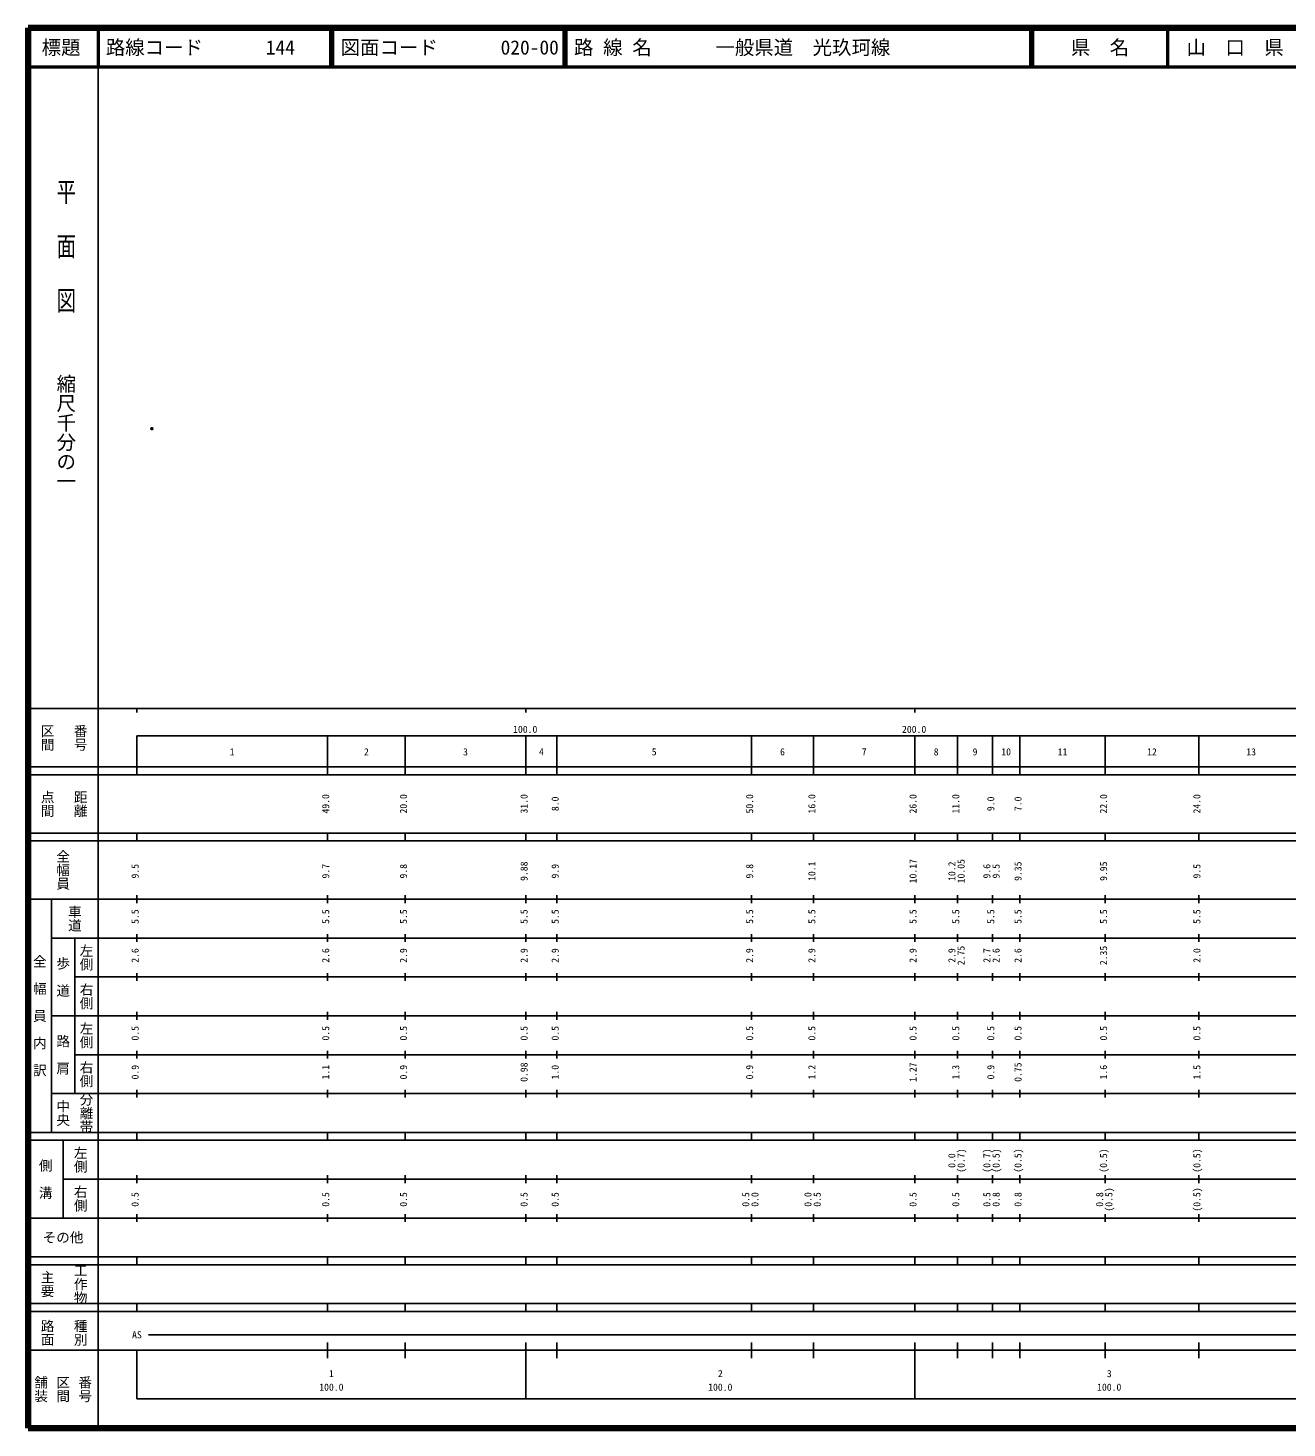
# Model space of a CAD drawing. Units: millimetres on the paper. Extents: x 40 to 680, y 20 to 380.
# Drawn here: x 40 to 363.7, y 20 to 380 of the extents above; entities that cross this region are included whole.
import ezdxf
from ezdxf.enums import TextEntityAlignment as Align

# ---------------------------------------------------------------- set-up
doc = ezdxf.new("R2010")
doc.units = ezdxf.units.MM
doc.header["$PDMODE"] = 32
doc.header["$PDSIZE"] = 0.5
doc.layers.add('M-OTRS', color=6, linetype='Continuous')
doc.layers.add('M-TTL-TXT', color=7, linetype='Continuous')
for name, color, linetype, lineweight in [('M-TTL', 2, 'Continuous', 140), ('M-TTL-BAND', 7, 'Continuous', 25), ('M-TTL-LINE', 7, 'Continuous', 50)]:
    doc.layers.add(name, color=color, linetype=linetype, lineweight=lineweight)
doc.styles.add('@ＭＳ ゴシック', font='')
doc.styles.add('ＭＳ ゴシック', font='')
doc.styles.get('@ＭＳ ゴシック').set_extended_font_data('@MS Gothic')
doc.styles.get('ＭＳ ゴシック').set_extended_font_data('MS Gothic')

msp = doc.modelspace()

# ---------------------------------------------------------------- linework, layer by layer
at = {"layer": 'M-OTRS'}
msp.add_point((71.873, 276.973), dxfattribs=at)
at = {"layer": 'M-TTL'}
for p, q in [((40, 380), (40, 20)), ((680, 380), (40, 380)), ((40, 20), (680, 20))]:
    msp.add_line(p, q, dxfattribs=at)
at = {"layer": 'M-TTL-BAND'}
for p, q in [((58, 370), (58, 20)), ((40, 205), (579, 205)), ((68, 205), (68, 204)), ((168, 205), (168, 204)), ((268, 205), (268, 204)), ((68, 198), (579, 198)), ((68, 198), (68, 188)), ((117, 188), (117, 198)), ((137, 188), (137, 198)), ((168, 188), (168, 198)), ((176, 188), (176, 198)), ((226, 188), (226, 198)), ((242, 188), (242, 198)), ((268, 188), (268, 198)), ((279, 188), (279, 198)), ((288, 188), (288, 198)), ((295, 188), (295, 198)), ((317, 188), (317, 198)), ((341, 188), (341, 198)), ((40, 190), (579, 190)), ((40, 188), (579, 188)), ((40, 173), (579, 173)), ((68, 171), (68, 173)), ((117, 171), (117, 173)), ((137, 171), (137, 173)), ((168, 171), (168, 173)), ((176, 171), (176, 173)), ((226, 171), (226, 173)), ((242, 171), (242, 173)), ((268, 171), (268, 173)), ((279, 171), (279, 173)), ((288, 171), (288, 173)), ((295, 171), (295, 173)), ((317, 171), (317, 173)), ((341, 171), (341, 173)), ((40, 171), (579, 171)), ((40, 156), (579, 156)), ((46, 96), (46, 156)), ((68, 155), (68, 157)), ((117, 155), (117, 157)), ((137, 155), (137, 157)), ((168, 155), (168, 157)), ((176, 155), (176, 157)), ((226, 155), (226, 157)), ((242, 155), (242, 157)), ((268, 155), (268, 157)), ((279, 155), (279, 157)), ((288, 155), (288, 157)), ((295, 155), (295, 157)), ((317, 155), (317, 157)), ((341, 155), (341, 157)), ((46, 146), (579, 146)), ((52, 146), (52, 106)), ((68, 145), (68, 147)), ((117, 145), (117, 147)), ((137, 145), (137, 147)), ((168, 145), (168, 147)), ((176, 145), (176, 147)), ((226, 145), (226, 147)), ((242, 145), (242, 147)), ((268, 145), (268, 147)), ((279, 145), (279, 147)), ((288, 145), (288, 147)), ((295, 145), (295, 147)), ((317, 145), (317, 147)), ((341, 145), (341, 147)), ((68, 135), (68, 137)), ((117, 135), (117, 137)), ((137, 135), (137, 137)), ((168, 135), (168, 137)), ((176, 135), (176, 137)), ((226, 135), (226, 137)), ((242, 135), (242, 137)), ((268, 135), (268, 137)), ((279, 135), (279, 137)), ((288, 135), (288, 137)), ((295, 135), (295, 137)), ((317, 135), (317, 137)), ((341, 135), (341, 137)), ((52, 136), (579, 136)), ((46, 126), (579, 126)), ((68, 125), (68, 127)), ((117, 125), (117, 127)), ((137, 125), (137, 127)), ((168, 125), (168, 127)), ((176, 125), (176, 127)), ((226, 125), (226, 127)), ((242, 125), (242, 127)), ((268, 125), (268, 127)), ((279, 125), (279, 127)), ((288, 125), (288, 127)), ((295, 125), (295, 127)), ((317, 125), (317, 127)), ((341, 125), (341, 127)), ((52, 116), (579, 116)), ((68, 115), (68, 117)), ((117, 115), (117, 117)), ((137, 115), (137, 117)), ((168, 115), (168, 117)), ((176, 115), (176, 117)), ((226, 115), (226, 117)), ((242, 115), (242, 117)), ((268, 115), (268, 117)), ((279, 115), (279, 117)), ((288, 115), (288, 117)), ((295, 115), (295, 117)), ((317, 115), (317, 117)), ((341, 115), (341, 117)), ((46, 106), (579, 106)), ((68, 105), (68, 107)), ((117, 105), (117, 107)), ((137, 105), (137, 107)), ((168, 105), (168, 107)), ((176, 105), (176, 107)), ((226, 105), (226, 107)), ((242, 105), (242, 107)), ((268, 105), (268, 107)), ((279, 105), (279, 107)), ((288, 105), (288, 107)), ((295, 105), (295, 107)), ((317, 105), (317, 107)), ((341, 105), (341, 107)), ((40, 96), (579, 96)), ((40, 94), (579, 94)), ((49, 94), (49, 74)), ((68, 94), (68, 96)), ((117, 94), (117, 96)), ((137, 94), (137, 96)), ((168, 94), (168, 96)), ((176, 94), (176, 96)), ((226, 94), (226, 96)), ((242, 94), (242, 96)), ((268, 94), (268, 96)), ((279, 94), (279, 96)), ((288, 94), (288, 96)), ((295, 94), (295, 96)), ((317, 94), (317, 96)), ((341, 94), (341, 96)), ((49, 84), (579, 84)), ((68, 83), (68, 85)), ((117, 83), (117, 85)), ((137, 83), (137, 85)), ((168, 83), (168, 85)), ((176, 83), (176, 85)), ((226, 83), (226, 85)), ((242, 83), (242, 85)), ((268, 83), (268, 85)), ((279, 83), (279, 85)), ((288, 83), (288, 85)), ((295, 83), (295, 85)), ((317, 83), (317, 85)), ((341, 83), (341, 85)), ((40, 74), (579, 74)), ((68, 73), (68, 75)), ((117, 73), (117, 75)), ((137, 73), (137, 75)), ((168, 73), (168, 75)), ((176, 73), (176, 75)), ((226, 73), (226, 75)), ((242, 73), (242, 75)), ((268, 73), (268, 75)), ((279, 73), (279, 75)), ((288, 73), (288, 75)), ((295, 73), (295, 75)), ((317, 73), (317, 75)), ((341, 73), (341, 75)), ((40, 64), (579, 64)), ((40, 62), (579, 62)), ((68, 62), (68, 64)), ((117, 62), (117, 64)), ((137, 62), (137, 64)), ((168, 62), (168, 64)), ((176, 62), (176, 64)), ((226, 62), (226, 64)), ((242, 62), (242, 64)), ((268, 62), (268, 64)), ((279, 62), (279, 64)), ((288, 62), (288, 64)), ((295, 62), (295, 64)), ((317, 62), (317, 64)), ((341, 62), (341, 64)), ((40, 52), (579, 52)), ((68, 50), (68, 52)), ((117, 50), (117, 52)), ((137, 50), (137, 52)), ((168, 50), (168, 52)), ((176, 50), (176, 52)), ((226, 50), (226, 52)), ((242, 50), (242, 52)), ((268, 50), (268, 52)), ((279, 50), (279, 52)), ((288, 50), (288, 52)), ((295, 50), (295, 52)), ((317, 50), (317, 52)), ((341, 50), (341, 52)), ((40, 50), (579, 50)), ((71, 44), (565, 44)), ((40, 40), (579, 40)), ((68, 40), (68, 27.5)), ((117, 38), (117, 42)), ((137, 38), (137, 42)), ((168, 27.5), (168, 42)), ((176, 38), (176, 42)), ((226, 38), (226, 42)), ((242, 38), (242, 42)), ((268, 27.5), (268, 42)), ((279, 38), (279, 42)), ((288, 38), (288, 42)), ((295, 38), (295, 42)), ((317, 38), (317, 42)), ((341, 38), (341, 42)), ((68, 27.5), (579, 27.5))]:
    msp.add_line(p, q, dxfattribs=at)
at = {"layer": 'M-TTL-LINE'}
for p, q in [((58, 380), (58, 370)), ((117.75, 380), (117.75, 370)), ((118.25, 380), (118.25, 370)), ((177.75, 380), (177.75, 370)), ((178.25, 380), (178.25, 370)), ((297.75, 380), (297.75, 370)), ((298.25, 380), (298.25, 370)), ((333, 380), (333, 370)), ((40, 370), (680, 370))]:
    msp.add_line(p, q, dxfattribs=at)

# ---------------------------------------------------------------- texts
at = {"layer": 'M-TTL-BAND', "style": '@ＭＳ ゴシック', "width": 1.4}
msp.add_text('平  面  図', height=3.666, rotation=270, dxfattribs=at).set_placement((49.777, 306.475), align=Align.MIDDLE_RIGHT)
at = {"layer": 'M-TTL-BAND', "style": '@ＭＳ ゴシック'}
msp.add_text('縮尺千分の一', height=3.666, rotation=270, dxfattribs=at).set_placement((49.777, 261.03), align=Align.MIDDLE_RIGHT)
for s, p in [('区間', (45, 197.5)), ('番号', (53.5, 197.5)), ('点間', (45, 180.5)), ('距離', (53.5, 180.5)), ('全幅員', (49, 163.5)), ('車道', (52, 151)), ('左側', (55, 141)), ('全\u3000幅\u3000員\u3000内\u3000訳', (43, 126)), ('歩\u3000道', (49, 136)), ('右側', (55, 131)), ('左側', (55, 121)), ('路\u3000肩', (49, 116)), ('右側', (55, 111)), ('分離帯', (55, 101)), ('中央', (49, 101)), ('左側', (53.5, 89)), ('側\u3000溝', (44.5, 84)), ('右側', (53.5, 79)), ('工作物', (53.5, 57)), ('主要', (45, 57)), ('路面', (45, 44.5)), ('種別', (53.5, 44.5)), ('舗装', (43.333, 30)), ('区間', (49, 30)), ('番号', (54.667, 30))]:
    msp.add_text(s, height=2.566, rotation=270, dxfattribs=at).set_placement(p, align=Align.MIDDLE_CENTER)
at = {"layer": 'M-TTL-BAND', "style": 'ＭＳ ゴシック'}
for s, p in [('100.0', (167.844, 198.195)), ('200.0', (267.844, 198.195)), ('1', (92.5, 192.405)), ('2', (127, 192.405)), ('3', (152.5, 192.405)), ('4', (172, 192.405)), ('5', (201, 192.405)), ('6', (234, 192.405)), ('7', (255, 192.405)), ('8', (273.5, 192.405)), ('9', (283.5, 192.405)), ('10', (291.5, 192.405)), ('11', (306, 192.405)), ('12', (329, 192.405)), ('13', (354.5, 192.405)), ('AS', (68, 42.5)), ('1', (118, 32.523)), ('2', (218, 32.523)), ('3', (318, 32.523)), ('100.0', (118, 29.033)), ('100.0', (218, 29.033)), ('100.0', (318, 29.033))]:
    msp.add_text(s, height=1.833, dxfattribs=at).set_placement(p, align=Align.BOTTOM_CENTER)
for s, p in [('49.0', (118, 180.5)), ('20.0', (138, 180.5)), ('31.0', (169, 180.5)), ('8.0', (177, 180.5)), ('50.0', (227, 180.5)), ('16.0', (243, 180.5)), ('26.0', (269, 180.5)), ('11.0', (280, 180.5)), ('9.0', (289, 180.5)), ('7.0', (296, 180.5)), ('22.0', (318, 180.5)), ('24.0', (342, 180.5)), ('10.17', (269, 163.174)), ('10.05', (281.37, 163.174)), ('9.5', (69, 163.174)), ('9.7', (118, 163.174)), ('9.8', (138, 163.174)), ('9.88', (169, 163.174)), ('9.9', (177, 163.174)), ('9.8', (227, 163.174)), ('10.1', (243, 163.174)), ('10.2', (279, 163.174)), ('9.6', (288, 163.174)), ('9.5', (290.37, 163.174)), ('9.35', (296, 163.174)), ('9.95', (318, 163.174)), ('9.5', (342, 163.174)), ('5.5', (69, 151.5)), ('5.5', (118, 151.5)), ('5.5', (138, 151.5)), ('5.5', (169, 151.5)), ('5.5', (177, 151.5)), ('5.5', (227, 151.5)), ('5.5', (243, 151.5)), ('5.5', (269, 151.5)), ('5.5', (280, 151.5)), ('5.5', (289, 151.5)), ('5.5', (296, 151.5)), ('5.5', (318, 151.5)), ('5.5', (342, 151.5)), ('2.6', (69, 141.5)), ('2.6', (118, 141.5)), ('2.9', (138, 141.5)), ('2.9', (169, 141.5)), ('2.9', (177, 141.5)), ('2.9', (227, 141.5)), ('2.9', (243, 141.5)), ('2.9', (269, 141.5)), ('2.9', (279, 141.5)), ('2.75', (281.37, 141.5)), ('2.7', (288, 141.5)), ('2.6', (290.37, 141.5)), ('2.6', (296, 141.5)), ('2.35', (318, 141.5)), ('2.0', (342, 141.5)), ('0.5', (69, 121.5)), ('0.5', (118, 121.5)), ('0.5', (138, 121.5)), ('0.5', (169, 121.5)), ('0.5', (177, 121.5)), ('0.5', (227, 121.5)), ('0.5', (243, 121.5)), ('0.5', (269, 121.5)), ('0.5', (280, 121.5)), ('0.5', (289, 121.5)), ('0.5', (296, 121.5)), ('0.5', (318, 121.5)), ('0.5', (342, 121.5)), ('0.9', (69, 111.5)), ('1.1', (118, 111.5)), ('0.9', (138, 111.5)), ('0.98', (169, 111.5)), ('1.0', (177, 111.5)), ('0.9', (227, 111.5)), ('1.2', (243, 111.5)), ('1.27', (269, 111.5)), ('1.3', (280, 111.5)), ('0.9', (289, 111.5)), ('0.75', (296, 111.5)), ('1.6', (318, 111.5)), ('1.5', (342, 111.5)), ('0.0', (279, 88.764)), ('(0.7)', (281.37, 88.764)), ('(0.7)', (288, 88.764)), ('(0.5)', (290.37, 88.764)), ('(0.5)', (296, 88.764)), ('(0.5)', (318, 88.764)), ('(0.5)', (342, 88.764)), ('0.5', (69, 78.764)), ('0.5', (118, 78.764)), ('0.5', (138, 78.764)), ('0.5', (169, 78.764)), ('0.5', (177, 78.764)), ('0.5', (226, 78.764)), ('0.0', (228.37, 78.764)), ('0.0', (242, 78.764)), ('0.5', (244.37, 78.764)), ('0.5', (269, 78.764)), ('0.5', (280, 78.764)), ('0.5', (288, 78.764)), ('0.8', (290.37, 78.764)), ('0.8', (296, 78.764)), ('0.8', (317, 78.764)), ('(0.5)', (319.37, 78.764)), ('(0.5)', (342, 78.764))]:
    msp.add_text(s, height=1.833, rotation=90, dxfattribs=at).set_placement(p, align=Align.BOTTOM_CENTER)
msp.add_text('その他', height=2.566, dxfattribs=at).set_placement((49, 69), align=Align.MIDDLE_CENTER)
at = {"layer": 'M-TTL-TXT', "style": 'ＭＳ ゴシック'}
for s, p in [('標題', (48.5, 375)), ('県\u3000名', (315.625, 375)), ('山\u3000口\u3000県', (350.375, 375))]:
    msp.add_text(s, height=3.666, dxfattribs=at).set_placement(p, align=Align.MIDDLE_CENTER)
for s, p in [('路線コード', (60, 375)), ('144', (101.142, 375)), ('図面コード', (120.38, 375)), ('020-00', (161.521, 375)), ('路 線 名', (180.38, 375)), ('一般県道\u3000光玖珂線', (216.734, 375))]:
    msp.add_text(s, height=3.666, dxfattribs=at).set_placement(p, align=Align.MIDDLE_LEFT)

doc.saveas('drawing.dxf')
